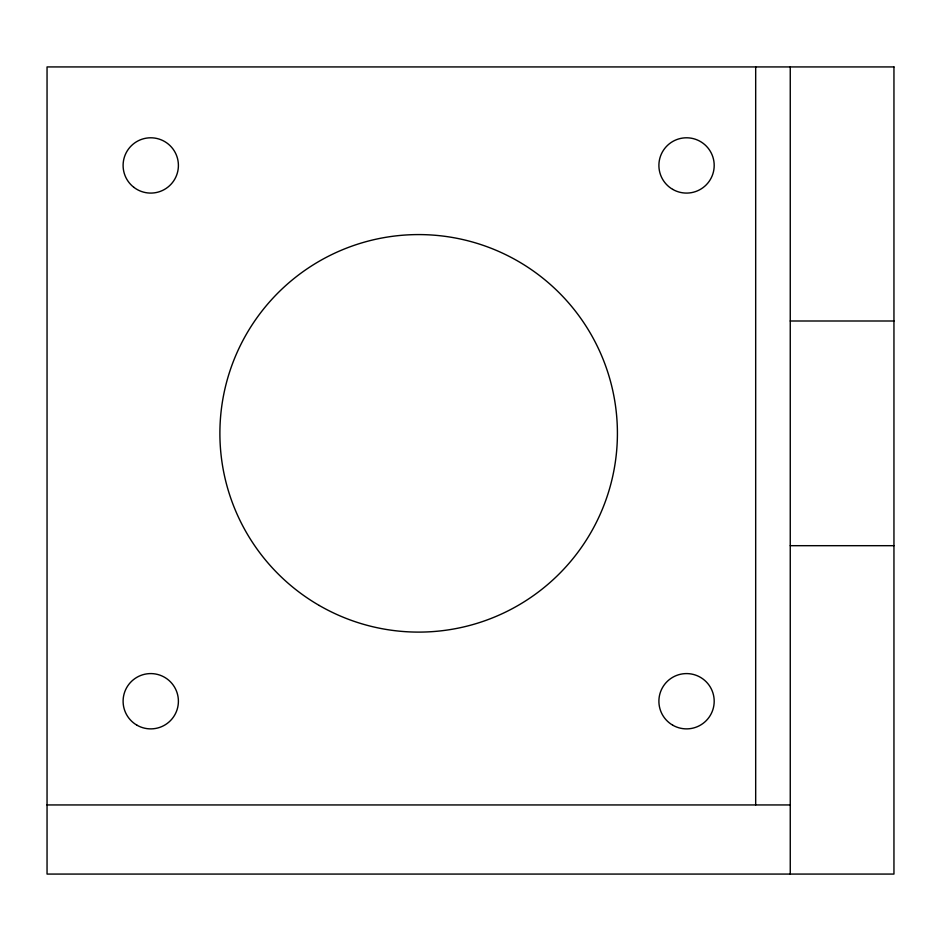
<?xml version="1.0" encoding="UTF-8"?>
<svg xmlns="http://www.w3.org/2000/svg" width="941" height="941" viewBox="0 0 941 941"><rect width="100%" height="100%" fill="white"/><g stroke="black" fill="none" stroke-linecap="round" stroke-linejoin="round"><path stroke-width="1.41" d="M790.252 320.999L893.95 320.999M790.252 545.686L893.95 545.686M47.05 804.943L790.252 804.943M790.252 66.929L790.252 874.071M755.682 66.929L755.682 804.943M893.95 66.929L47.05 66.929L47.05 874.071L893.95 874.071L893.95 66.929M319.27 605.475A198.763 198.763 0 0 0 617.414 433.342A198.763 198.763 0 0 0 319.27 261.21A198.763 198.763 0 0 0 319.27 605.475M672.721 189.388A27.654 27.654 0 0 0 714.195 165.44A27.654 27.654 0 0 0 672.721 141.491A27.654 27.654 0 0 0 672.721 189.388M672.721 725.182A27.654 27.654 0 0 0 714.195 701.233A27.654 27.654 0 0 0 672.721 677.285A27.654 27.654 0 0 0 672.721 725.182M133.916 187.377A27.654 27.654 0 0 0 178.167 169.051A27.654 27.654 0 0 0 140.174 139.891A27.654 27.654 0 0 0 133.916 187.377M136.927 725.182A27.654 27.654 0 0 0 178.402 701.233A27.654 27.654 0 0 0 136.927 677.285A27.654 27.654 0 0 0 136.927 725.182"/></g></svg>
